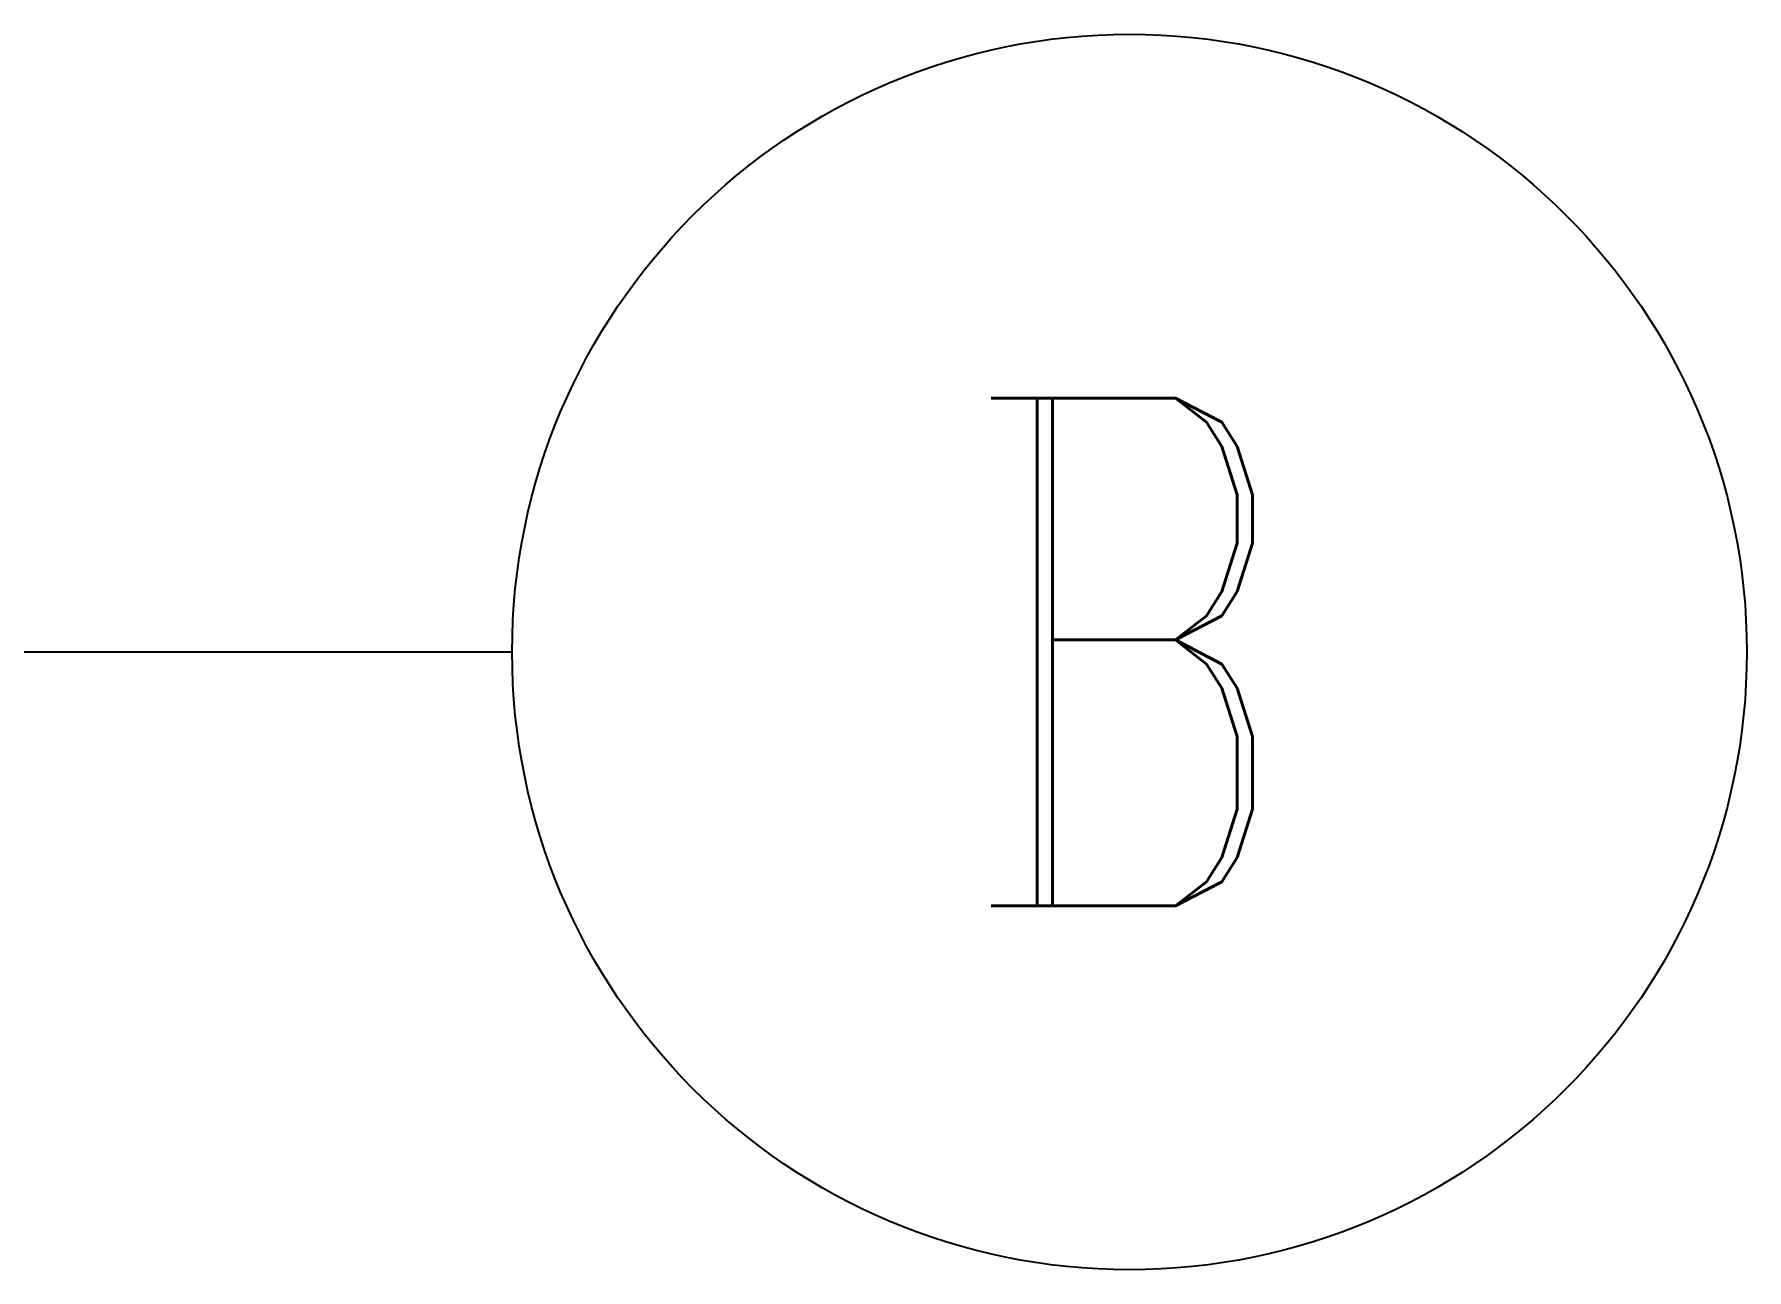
# Model space of a CAD drawing. Extents: x 33088 to 140010, y 13737 to 369010.
# Drawn here: x 103810 to 105474, y 102435 to 103635 of the extents above; entities that cross this region are included whole.
import ezdxf
from ezdxf.enums import TextEntityAlignment as Align

# ---------------------------------------------------------------- set-up
doc = ezdxf.new("R2010")
doc.units = 0
doc.header["$LTSCALE"] = 1000
doc.header["$MEASUREMENT"] = 0
doc.layers.get('0').update_dxf_attribs({"linetype": 'CONTINUOUS'})
doc.layers.add('AXIS', color=3, linetype='CONTINUOUS')
doc.layers.add('AXIS_TEXT', color=7, linetype='CONTINUOUS')
doc.styles.add('_TCH_AXIS', font='COMPLEX', dxfattribs={"bigfont": 'GBCBIG'})
doc.styles.add('COMPLEX', font='COMPLEX')

# ---------------------------------------------------------------- blocks, each defined once
blk = doc.blocks.new('_AXISO')
blk.add_circle((0, 0), 0.5)
at = {"layer": 'AXIS_TEXT', "style": 'COMPLEX', "width": 1.041667}
blk.add_attdef('A', text='', height=0.56, dxfattribs=at).set_placement((-0.25, -0.28), (0.25, -0.28), align=Align.FIT)
blk = doc.blocks.new('QW1')
at = {"layer": 'AXIS', "color": 8}
blk.add_line((1904307.3, 61909.9), (1910307.3, 61909.9), dxfattribs=at)
ref = blk.add_blockref('_AXISO', (1910907.3, 61909.9), dxfattribs=dict(at, xscale=1200, yscale=1200, zscale=1200))
ref.add_attrib('A', 'B', dxfattribs={"layer": 'AXIS_TEXT', "color": 8, "height": 493.2, "style": '_TCH_AXIS', "width": 0.823529}).set_placement((1910742.9, 61663.3), (1911071.7, 61663.3), align=Align.FIT)

msp = doc.modelspace()

# ---------------------------------------------------------------- block references
msp.add_blockref('QW1', (-1806033.1, 41125.4))

doc.saveas('drawing.dxf')
